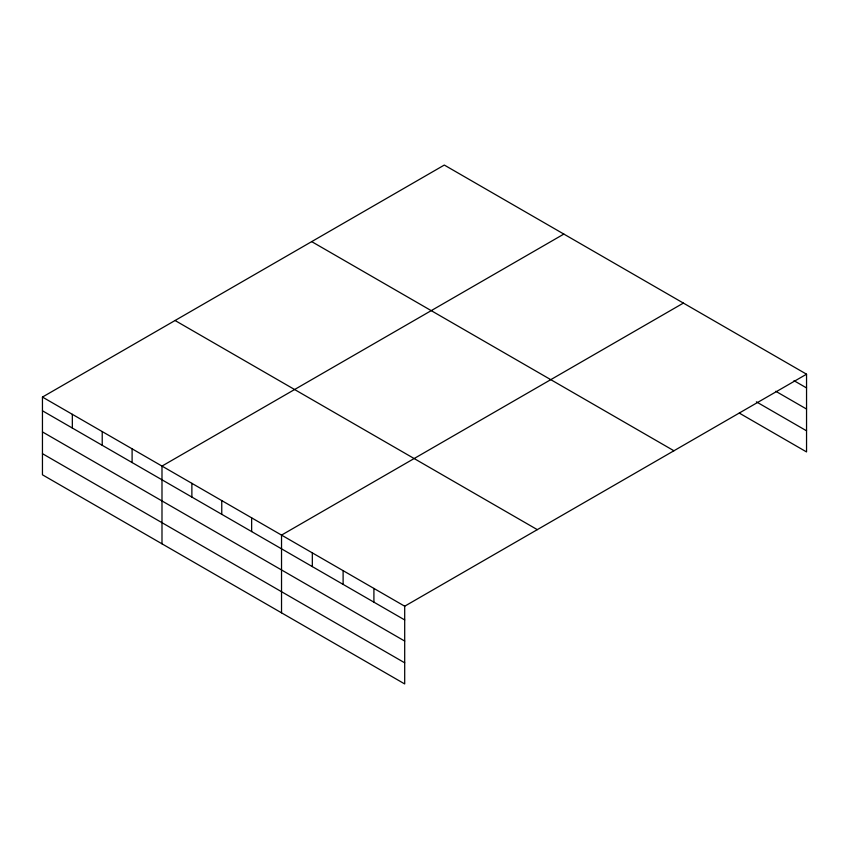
<?xml version="1.0" encoding="UTF-8"?>
<svg xmlns="http://www.w3.org/2000/svg" width="849" height="849" viewBox="0 0 849 849"><rect width="100%" height="100%" fill="white"/><g stroke="black" fill="none" stroke-linecap="round" stroke-linejoin="round"><path stroke-width="1.27" d="M42.45 397.067L404.697 606.207L404.697 683.944L42.45 474.803L42.45 397.067L444.303 165.056L806.55 374.197L806.55 451.933L739.267 413.081M563.842 234.08L161.989 466.08L161.989 543.816M683.381 303.093L281.528 535.103L281.528 612.829M404.697 606.207L806.55 374.197M794.006 380.681L806.55 387.929M775.763 391.272L806.55 409.048M756.374 401.842L806.55 430.814M311.689 241.625L673.936 450.766M175.064 320.508L537.311 529.649M42.45 410.789L404.697 619.94M42.45 431.918L404.697 641.059M42.45 453.674L404.697 662.814M373.91 588.431L373.91 602.153M343.113 570.655L343.113 584.377M312.326 552.879L312.326 566.601M251.644 517.848L251.644 531.57M221.759 500.592L221.759 514.314M191.874 483.336L191.874 497.068M132.104 448.834L132.104 462.556M102.22 431.579L102.22 445.301M72.335 414.323L72.335 428.045"/></g></svg>
